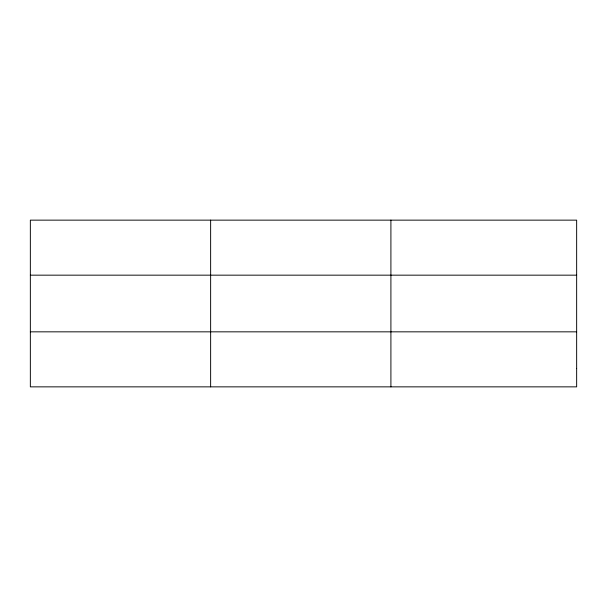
<?xml version="1.0" encoding="UTF-8"?>
<svg xmlns="http://www.w3.org/2000/svg" width="607" height="607" viewBox="0 0 607 607"><rect width="100%" height="100%" fill="white"/><g stroke="black" fill="none" stroke-linecap="round" stroke-linejoin="round"><path stroke-width="0.91" d="M210.629 220.144L210.629 386.856M390.908 220.144L390.908 386.856M30.35 275.161L576.65 275.161M30.35 331.839L576.65 331.839M576.65 368.517L576.65 386.856L30.35 386.856L30.35 220.144L576.65 220.144L576.65 368.517"/></g></svg>
